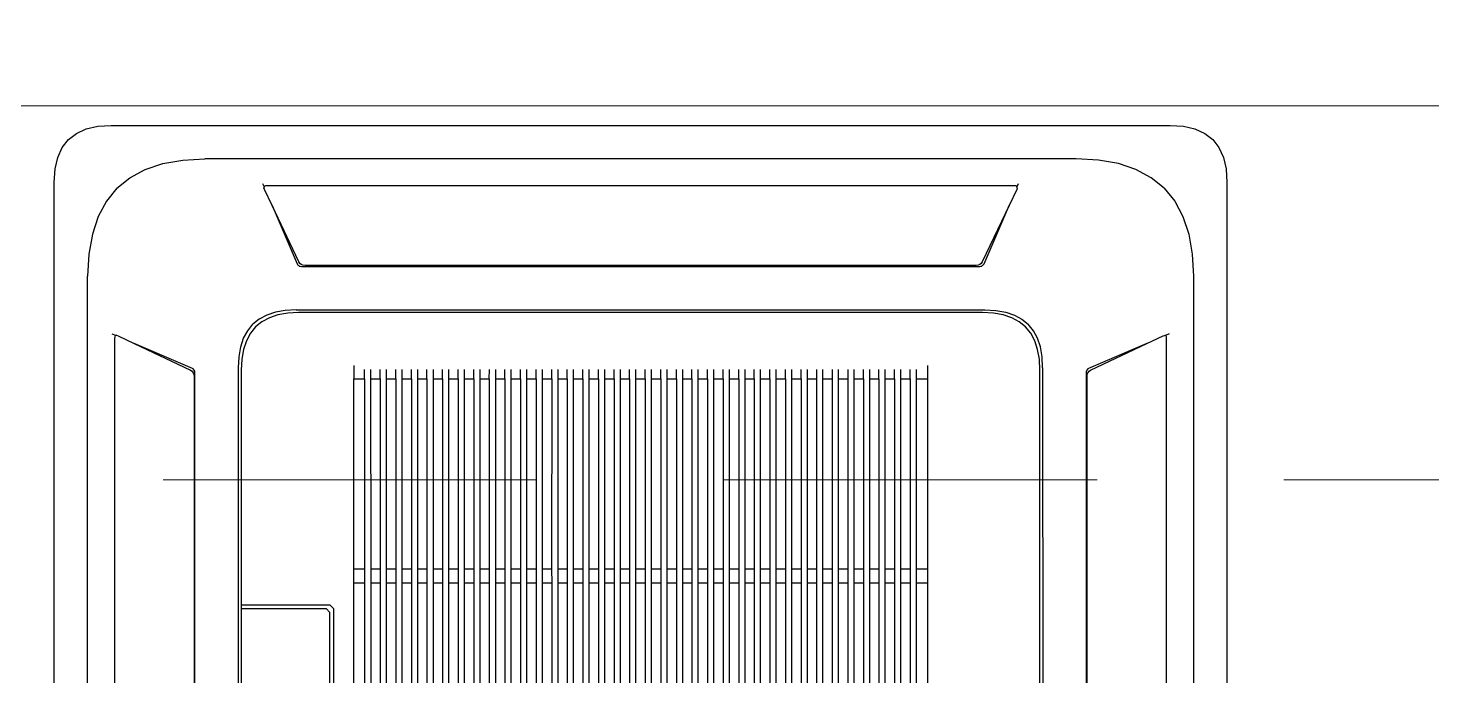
# Model space of a CAD drawing. Header units: millimetres. Extents: x 1464389 to 1998638, y -29162 to 256806.
# Drawn here: x 1718026 to 1718622, y 202197 to 202472 of the extents above; entities that cross this region are included whole.
import ezdxf

# ---------------------------------------------------------------- set-up
doc = ezdxf.new("R2010")
doc.units = ezdxf.units.MM
doc.header["$LTSCALE"] = 15
doc.layers.get('0').update_dxf_attribs({"lineweight": 5})
doc.layers.add('Hatch', color=252, linetype='Continuous', lineweight=15)
doc.layers.add('S-pchat-9', color=9, linetype='Continuous')

# ---------------------------------------------------------------- blocks, each defined once
blk = doc.blocks.new('cassette acplan')
at = {"layer": 'S-pchat-9', "ltscale": 0.25}
for p, q in [((-277.04, -1053.91), (-268.34, -1053.33)), ((-268.34, -1053.33), (422.96, -1053.91)), ((-300.27, -1067.81), (-296.2, -1062.6)), ((-296.2, -1062.6), (-290.97, -1058.54)), ((-290.97, -1058.54), (-284.59, -1055.64)), ((-284.59, -1055.64), (-277.04, -1053.91)), ((422.96, -1053.91), (431.66, -1054.49)), ((431.66, -1054.49), (439.2, -1056.24)), ((439.2, -1056.24), (445.58, -1059.15)), ((445.58, -1059.15), (450.8, -1063.21)), ((-303.17, -1074.2), (-300.27, -1067.81)), ((450.8, -1063.21), (454.86, -1068.44)), ((454.86, -1068.44), (457.75, -1074.83)), ((-304.92, -1081.74), (-303.17, -1074.2)), ((-246.11, -1082.12), (-234.63, -1078.3)), ((-234.63, -1078.3), (-221.61, -1076.01)), ((-221.61, -1076.01), (-207.07, -1075.26)), ((361.64, -1075.73), (-207.07, -1075.26)), ((376.19, -1076.51), (361.64, -1075.73)), ((389.2, -1078.82), (376.19, -1076.51)), ((400.68, -1082.65), (389.2, -1078.82)), ((457.75, -1074.83), (459.49, -1082.37)), ((-306.08, -1781.74), (-305.51, -1090.44)), ((-305.51, -1090.44), (-304.92, -1081.74)), ((-264.5, -1094.35), (-256.07, -1087.47)), ((-256.07, -1087.47), (-246.11, -1082.12)), ((410.63, -1088.02), (400.68, -1082.65)), ((419.05, -1094.92), (410.63, -1088.02)), ((459.49, -1082.37), (460.06, -1091.08)), ((-264.5, -1094.35), (-271.4, -1102.77)), ((-169.46, -1091.23), (-168.46, -1093.59)), ((-168.46, -1093.59), (-168.6, -1094.07)), ((-168.6, -1094.12), (-168.6, -1094.07)), ((-168.3, -1095.13), (-168.6, -1094.12)), ((-168.38, -1093.35), (-168.46, -1093.59)), ((-167.66, -1092.92), (-168.38, -1093.35)), ((-163.26, -1105.75), (-168.3, -1095.13)), ((-166.44, -1092.78), (-167.66, -1092.92)), ((320.99, -1093.18), (-166.44, -1092.78)), ((322.85, -1095.53), (317.79, -1106.14)), ((322.21, -1093.33), (320.99, -1093.18)), ((322.93, -1093.76), (322.21, -1093.33)), ((323.15, -1094.53), (322.85, -1095.53)), ((323, -1094), (322.93, -1093.76)), ((323, -1094), (324.02, -1091.64)), ((323.15, -1094.48), (323, -1094)), ((323.15, -1094.48), (323.15, -1094.53)), ((419.05, -1094.92), (425.93, -1103.34)), ((460.06, -1091.08), (459.49, -1782.37)), ((-271.4, -1102.77), (-276.76, -1112.71)), ((-163.26, -1105.75), (-146.99, -1143.78)), ((-145.83, -1142.42), (-163.26, -1105.75)), ((317.79, -1106.14), (300.3, -1142.79)), ((301.46, -1144.15), (317.79, -1106.14)), ((425.93, -1103.34), (431.28, -1113.3)), ((-276.76, -1112.71), (-280.6, -1124.19)), ((431.28, -1113.3), (435.1, -1124.79)), ((-280.6, -1124.19), (-282.91, -1137.21)), ((435.1, -1124.79), (437.38, -1137.8)), ((-282.91, -1137.21), (-283.69, -1151.75)), ((-146.99, -1143.78), (-146.73, -1144.23)), ((-146.87, -1144.1), (-146.73, -1144.23)), ((-146.73, -1144.23), (-145.97, -1144.9)), ((-145.97, -1144.9), (-145.16, -1145.25)), ((-145.17, -1143.43), (-145.83, -1142.42)), ((-145.52, -1145.2), (-145.16, -1145.25)), ((-144.27, -1144.15), (-145.17, -1143.43)), ((-145.16, -1145.25), (-144.15, -1145.37)), ((-143.14, -1144.58), (-144.27, -1144.15)), ((-144.15, -1145.37), (298.61, -1145.73)), ((-141.77, -1144.73), (-143.14, -1144.58)), ((296.24, -1145.09), (-141.77, -1144.73)), ((297.6, -1144.95), (296.24, -1145.09)), ((298.73, -1144.52), (297.6, -1144.95)), ((299.63, -1143.8), (298.73, -1144.52)), ((299.62, -1145.62), (300.44, -1145.27)), ((300.3, -1142.79), (299.63, -1143.8)), ((300.44, -1145.27), (301.19, -1144.6)), ((301.19, -1144.6), (301.46, -1144.15)), ((301.34, -1144.47), (301.19, -1144.6)), ((437.38, -1137.8), (438.14, -1152.35)), ((-284.16, -1720.46), (-283.69, -1151.75)), ((298.61, -1145.73), (299.62, -1145.62)), ((299.62, -1145.62), (299.98, -1145.57)), ((438.14, -1152.35), (437.67, -1721.06)), ((-171.7, -1179.75), (-175.85, -1183.15)), ((-169.99, -1181.51), (-174.12, -1184.88)), ((-166.79, -1177.12), (-171.7, -1179.75)), ((-165.12, -1178.89), (-169.99, -1181.51)), ((-161.13, -1175.24), (-166.79, -1177.12)), ((-159.5, -1177.02), (-165.12, -1178.89)), ((-154.71, -1174.11), (-161.13, -1175.24)), ((-153.13, -1175.9), (-159.5, -1177.02)), ((-147.55, -1173.74), (-154.71, -1174.11)), ((-146.01, -1175.54), (-153.13, -1175.9)), ((-147.55, -1173.74), (301.96, -1174.11)), ((300.42, -1175.91), (-146.01, -1175.54)), ((307.54, -1176.29), (300.42, -1175.91)), ((301.96, -1174.11), (309.13, -1174.49)), ((313.91, -1177.42), (307.54, -1176.29)), ((309.13, -1174.49), (315.54, -1175.63)), ((319.53, -1179.29), (313.91, -1177.42)), ((315.54, -1175.63), (321.2, -1177.52)), ((324.4, -1181.92), (319.53, -1179.29)), ((321.2, -1177.52), (326.1, -1180.17)), ((328.52, -1185.3), (324.4, -1181.92)), ((326.1, -1180.17), (330.25, -1183.57)), ((-265.42, -1190.39), (-267.77, -1189.38)), ((-266.09, -1191.18), (-266.23, -1192.41)), ((-265.66, -1190.46), (-266.09, -1191.18)), ((-265.42, -1190.39), (-265.66, -1190.46)), ((-264.94, -1190.25), (-265.42, -1190.39)), ((-264.94, -1190.25), (-264.89, -1190.25)), ((-264.89, -1190.25), (-263.88, -1190.55)), ((-263.88, -1190.55), (-253.28, -1195.61)), ((-181.89, -1192.2), (-179.25, -1187.29)), ((-177.49, -1189), (-180.12, -1193.87)), ((-179.25, -1187.29), (-175.85, -1183.15)), ((-174.12, -1184.88), (-177.49, -1189)), ((331.89, -1189.42), (328.52, -1185.3)), ((333.64, -1187.72), (330.25, -1183.57)), ((334.5, -1194.29), (331.89, -1189.42)), ((336.28, -1192.63), (333.64, -1187.72)), ((407.65, -1196.16), (418.27, -1191.11)), ((418.27, -1191.11), (419.28, -1190.82)), ((419.28, -1190.82), (419.33, -1190.82)), ((419.8, -1190.96), (419.33, -1190.82)), ((422.16, -1189.95), (419.8, -1190.96)), ((420.05, -1191.03), (419.8, -1190.96)), ((420.48, -1191.75), (420.05, -1191.03)), ((-266.23, -1192.41), (-266.64, -1679.83)), ((-215.26, -1211.94), (-253.28, -1195.61)), ((-253.28, -1195.61), (-216.62, -1213.1)), ((-184.92, -1204.27), (-183.78, -1197.85)), ((-183.78, -1197.85), (-181.89, -1192.2)), ((-182, -1199.49), (-183.13, -1205.86)), ((-180.12, -1193.87), (-182, -1199.49)), ((336.37, -1199.92), (334.5, -1194.29)), ((338.16, -1198.29), (336.28, -1192.63)), ((337.49, -1206.29), (336.37, -1199.92)), ((339.29, -1204.7), (338.16, -1198.29)), ((407.65, -1196.16), (369.62, -1212.42)), ((370.97, -1213.58), (407.65, -1196.16)), ((420.21, -1680.4), (420.62, -1192.98)), ((420.62, -1192.98), (420.48, -1191.75)), ((-185.3, -1211.43), (-184.92, -1204.27)), ((-183.13, -1205.86), (-183.51, -1212.97)), ((337.86, -1213.41), (337.49, -1206.29)), ((339.66, -1211.87), (339.29, -1204.7)), ((-216.62, -1213.1), (-215.62, -1213.76)), ((-215.62, -1213.76), (-214.9, -1214.66)), ((-214.82, -1212.2), (-215.26, -1211.94)), ((-214.94, -1212.06), (-214.82, -1212.2)), ((-214.9, -1214.66), (-214.47, -1215.79)), ((-214.14, -1212.96), (-214.82, -1212.2)), ((-214.32, -1217.16), (-214.69, -1655.17)), ((-214.47, -1215.79), (-214.32, -1217.16)), ((-213.8, -1213.77), (-214.14, -1212.96)), ((-214.05, -1657.55), (-213.68, -1214.78)), ((-213.8, -1213.77), (-213.84, -1213.42)), ((-213.68, -1214.78), (-213.8, -1213.77)), ((-185.68, -1660.94), (-185.3, -1211.43)), ((-183.51, -1212.97), (-183.64, -1366.11)), ((-110.05, -1210.14), (-110.05, -1218.83)), ((-102.93, -1218.84), (-102.93, -1212.64)), ((-98.79, -1218.84), (-98.79, -1212.64)), ((-92.76, -1218.85), (-92.75, -1212.65)), ((-88.62, -1218.85), (-88.61, -1212.65)), ((-82.59, -1218.86), (-82.58, -1212.65)), ((-78.44, -1218.86), (-78.44, -1212.66)), ((-72.41, -1218.87), (-72.41, -1212.66)), ((-68.27, -1218.87), (-68.27, -1212.67)), ((-62.24, -1218.87), (-62.23, -1212.67)), ((-58.1, -1218.88), (-58.09, -1212.67)), ((-52.07, -1218.88), (-52.06, -1212.68)), ((-47.92, -1218.89), (-47.92, -1212.68)), ((-41.89, -1218.89), (-41.89, -1212.69)), ((-37.75, -1218.89), (-37.75, -1212.69)), ((-31.72, -1218.9), (-31.72, -1212.7)), ((-27.58, -1218.9), (-27.57, -1212.7)), ((-21.55, -1218.91), (-21.54, -1212.7)), ((-17.4, -1218.91), (-17.4, -1212.71)), ((-11.37, -1218.92), (-11.37, -1212.71)), ((-7.23, -1218.92), (-7.23, -1212.72)), ((-1.2, -1218.92), (-1.2, -1212.72)), ((2.94, -1218.93), (2.95, -1212.72)), ((8.97, -1218.93), (8.98, -1212.73)), ((13.12, -1218.94), (13.12, -1212.73)), ((19.15, -1218.94), (19.15, -1212.74)), ((23.29, -1218.95), (23.29, -1212.74)), ((29.32, -1218.95), (29.32, -1212.75)), ((33.46, -1218.95), (33.47, -1212.75)), ((39.49, -1218.96), (39.5, -1212.76)), ((43.64, -1218.96), (43.64, -1212.76)), ((49.67, -1218.97), (49.67, -1212.76)), ((53.81, -1218.97), (53.81, -1212.77)), ((59.84, -1218.98), (59.84, -1212.77)), ((63.98, -1218.98), (63.99, -1212.78)), ((70.01, -1218.98), (70.02, -1212.78)), ((74.16, -1218.99), (74.16, -1212.78)), ((80.19, -1218.99), (80.19, -1212.79)), ((84.33, -1219), (84.33, -1212.79)), ((90.36, -1219), (90.36, -1212.8)), ((94.5, -1219), (94.51, -1212.8)), ((100.53, -1219.01), (100.54, -1212.81)), ((104.68, -1219.01), (104.68, -1212.81)), ((110.71, -1219.02), (110.71, -1212.81)), ((114.85, -1219.02), (114.85, -1212.82)), ((120.88, -1219.03), (120.88, -1212.82)), ((125.02, -1219.03), (125.03, -1212.83)), ((131.05, -1219.03), (131.06, -1212.83)), ((135.2, -1219.04), (135.2, -1212.83)), ((141.23, -1219.04), (141.23, -1212.84)), ((145.37, -1219.05), (145.37, -1212.84)), ((151.4, -1219.05), (151.4, -1212.85)), ((155.54, -1219.05), (155.55, -1212.85)), ((161.57, -1219.06), (161.58, -1212.86)), ((165.72, -1219.06), (165.72, -1212.86)), ((171.75, -1219.07), (171.75, -1212.86)), ((175.89, -1219.07), (175.89, -1212.87)), ((181.92, -1219.08), (181.92, -1212.87)), ((186.06, -1219.08), (186.07, -1212.88)), ((192.1, -1212.88), (192.09, -1219.09)), ((196.24, -1219.09), (196.24, -1212.89)), ((202.27, -1212.89), (202.27, -1219.09)), ((206.41, -1219.1), (206.41, -1212.89)), ((212.44, -1212.9), (212.44, -1219.1)), ((216.58, -1219.11), (216.59, -1212.9)), ((222.61, -1219.11), (222.62, -1212.91)), ((226.75, -1219.11), (226.76, -1212.91)), ((232.79, -1219.12), (232.79, -1212.92)), ((236.93, -1219.12), (236.93, -1212.92)), ((242.96, -1219.13), (242.96, -1212.92)), ((247.1, -1219.13), (247.11, -1212.93)), ((253.13, -1219.14), (253.14, -1212.93)), ((257.27, -1219.14), (257.28, -1212.94)), ((264.4, -1210.45), (264.4, -1219.15)), ((337.49, -1659.84), (337.86, -1213.41)), ((339.66, -1211.87), (339.29, -1661.38)), ((368.03, -1215.26), (367.66, -1658.03)), ((368.15, -1214.26), (368.03, -1215.26)), ((368.5, -1213.44), (368.15, -1214.26)), ((368.19, -1213.9), (368.15, -1214.26)), ((368.3, -1655.65), (368.67, -1217.64)), ((369.17, -1212.69), (368.5, -1213.44)), ((368.67, -1217.64), (368.81, -1216.28)), ((368.81, -1216.28), (369.24, -1215.15)), ((369.62, -1212.42), (369.17, -1212.69)), ((369.3, -1212.54), (369.17, -1212.69)), ((369.24, -1215.15), (369.96, -1214.25)), ((369.96, -1214.25), (370.97, -1213.58)), ((-110.16, -1342.98), (-110.05, -1218.83)), ((-110.05, -1218.83), (-102.93, -1218.84)), ((-102.93, -1218.84), (-103.04, -1342.99)), ((-98.89, -1342.99), (-98.79, -1218.84)), ((-98.79, -1218.84), (-92.76, -1218.85)), ((-92.76, -1218.85), (-92.86, -1343)), ((-88.72, -1343), (-88.62, -1218.85)), ((-88.62, -1218.85), (-82.59, -1218.86)), ((-82.59, -1218.86), (-82.69, -1343)), ((-78.55, -1343.01), (-78.44, -1218.86)), ((-78.44, -1218.86), (-72.41, -1218.87)), ((-72.41, -1218.87), (-72.52, -1343.01)), ((-68.37, -1343.02), (-68.27, -1218.87)), ((-68.27, -1218.87), (-62.24, -1218.87)), ((-62.24, -1218.87), (-62.34, -1343.02)), ((-58.2, -1343.02), (-58.1, -1218.88)), ((-58.1, -1218.88), (-52.07, -1218.88)), ((-52.07, -1218.88), (-52.17, -1343.03)), ((-48.03, -1343.03), (-47.92, -1218.89)), ((-47.92, -1218.89), (-41.89, -1218.89)), ((-41.89, -1218.89), (-42, -1343.04)), ((-37.85, -1343.04), (-37.75, -1218.89)), ((-37.75, -1218.89), (-31.72, -1218.9)), ((-31.72, -1218.9), (-31.82, -1343.05)), ((-27.68, -1343.05), (-27.58, -1218.9)), ((-27.58, -1218.9), (-21.55, -1218.91)), ((-21.55, -1218.91), (-21.65, -1343.05)), ((-17.51, -1343.06), (-17.4, -1218.91)), ((-17.4, -1218.91), (-11.37, -1218.92)), ((-11.37, -1218.92), (-11.48, -1343.06)), ((-7.33, -1343.07), (-7.23, -1218.92)), ((-7.23, -1218.92), (-1.2, -1218.92)), ((-1.2, -1218.92), (-1.3, -1343.07)), ((2.84, -1343.07), (2.94, -1218.93)), ((2.94, -1218.93), (8.97, -1218.93)), ((8.97, -1218.93), (8.87, -1343.08)), ((13.01, -1343.08), (13.12, -1218.94)), ((13.12, -1218.94), (19.15, -1218.94)), ((19.15, -1218.94), (19.04, -1343.09)), ((23.19, -1343.09), (23.29, -1218.95)), ((23.29, -1218.95), (29.32, -1218.95)), ((29.32, -1218.95), (29.22, -1343.1)), ((33.36, -1343.1), (33.46, -1218.95)), ((33.46, -1218.95), (39.49, -1218.96)), ((39.49, -1218.96), (39.39, -1343.1)), ((43.53, -1343.11), (43.64, -1218.96)), ((43.64, -1218.96), (49.67, -1218.97)), ((49.67, -1218.97), (49.56, -1343.11)), ((53.71, -1343.12), (53.81, -1218.97)), ((53.81, -1218.97), (59.84, -1218.98)), ((59.84, -1218.98), (59.74, -1343.12)), ((63.88, -1343.13), (63.98, -1218.98)), ((63.98, -1218.98), (70.01, -1218.98)), ((70.01, -1218.98), (69.91, -1343.13)), ((74.05, -1343.13), (74.16, -1218.99)), ((74.16, -1218.99), (80.19, -1218.99)), ((80.19, -1218.99), (80.08, -1343.14)), ((84.23, -1343.14), (84.33, -1219)), ((84.33, -1219), (90.36, -1219)), ((90.36, -1219), (90.26, -1343.15)), ((94.4, -1343.15), (94.5, -1219)), ((94.5, -1219), (100.53, -1219.01)), ((100.53, -1219.01), (100.43, -1343.16)), ((104.57, -1343.16), (104.68, -1219.01)), ((104.68, -1219.01), (110.71, -1219.02)), ((110.71, -1219.02), (110.6, -1343.16)), ((114.75, -1343.17), (114.85, -1219.02)), ((114.85, -1219.02), (120.88, -1219.03)), ((120.88, -1219.03), (120.78, -1343.17)), ((124.92, -1343.18), (125.02, -1219.03)), ((125.02, -1219.03), (131.05, -1219.03)), ((131.05, -1219.03), (130.95, -1343.18)), ((135.09, -1343.18), (135.2, -1219.04)), ((135.2, -1219.04), (141.23, -1219.04)), ((141.23, -1219.04), (141.12, -1343.19)), ((145.27, -1343.19), (145.37, -1219.05)), ((145.37, -1219.05), (151.4, -1219.05)), ((151.4, -1219.05), (151.3, -1343.2)), ((155.44, -1343.2), (155.54, -1219.05)), ((155.54, -1219.05), (161.57, -1219.06)), ((161.57, -1219.06), (161.47, -1343.21)), ((165.61, -1343.21), (165.72, -1219.06)), ((165.72, -1219.06), (171.75, -1219.07)), ((171.75, -1219.07), (171.64, -1343.21)), ((175.79, -1343.22), (175.89, -1219.07)), ((175.89, -1219.07), (181.92, -1219.08)), ((181.92, -1219.08), (181.82, -1343.22)), ((185.96, -1343.23), (186.06, -1219.08)), ((186.06, -1219.08), (192.09, -1219.09)), ((192.09, -1219.09), (191.99, -1343.23)), ((196.13, -1343.23), (196.24, -1219.09)), ((196.24, -1219.09), (202.27, -1219.09)), ((202.27, -1219.09), (202.16, -1343.24)), ((206.31, -1343.24), (206.41, -1219.1)), ((206.41, -1219.1), (212.44, -1219.1)), ((212.44, -1219.1), (212.34, -1343.25)), ((216.48, -1343.25), (216.58, -1219.11)), ((216.58, -1219.11), (222.61, -1219.11)), ((222.61, -1219.11), (222.51, -1343.26)), ((226.65, -1343.26), (226.75, -1219.11)), ((226.75, -1219.11), (232.79, -1219.12)), ((232.79, -1219.12), (232.68, -1343.27)), ((236.83, -1343.27), (236.93, -1219.12)), ((236.93, -1219.12), (242.96, -1219.13)), ((242.96, -1219.13), (242.86, -1343.27)), ((247, -1343.28), (247.1, -1219.13)), ((247.1, -1219.13), (253.13, -1219.14)), ((253.13, -1219.14), (253.03, -1343.28)), ((257.17, -1343.29), (257.27, -1219.14)), ((257.27, -1219.14), (264.4, -1219.15)), ((264.4, -1219.15), (264.29, -1343.29)), ((-103.04, -1342.99), (-110.16, -1342.98)), ((-110.16, -1351.85), (-110.16, -1342.98)), ((-103.04, -1342.99), (-103.04, -1351.86)), ((-98.9, -1351.86), (-98.89, -1342.99)), ((-92.86, -1343), (-98.89, -1342.99)), ((-92.86, -1343), (-92.87, -1351.86)), ((-88.73, -1351.87), (-88.72, -1343)), ((-82.69, -1343), (-88.72, -1343)), ((-82.69, -1343), (-82.7, -1351.87)), ((-72.52, -1343.01), (-78.55, -1343.01)), ((-78.55, -1351.88), (-78.55, -1343.01)), ((-72.52, -1343.01), (-72.52, -1351.88)), ((-68.38, -1351.88), (-68.37, -1343.02)), ((-62.34, -1343.02), (-68.37, -1343.02)), ((-62.34, -1343.02), (-62.35, -1351.89)), ((-58.21, -1351.89), (-58.2, -1343.02)), ((-52.17, -1343.03), (-58.2, -1343.02)), ((-52.17, -1343.03), (-52.18, -1351.9)), ((-42, -1343.04), (-48.03, -1343.03)), ((-48.03, -1351.9), (-48.03, -1343.03)), ((-42, -1343.04), (-42, -1351.91)), ((-37.86, -1351.91), (-37.85, -1343.04)), ((-31.82, -1343.05), (-37.85, -1343.04)), ((-31.82, -1343.05), (-31.83, -1351.91)), ((-27.69, -1351.92), (-27.68, -1343.05)), ((-21.65, -1343.05), (-27.68, -1343.05)), ((-21.65, -1343.05), (-21.66, -1351.92)), ((-11.48, -1343.06), (-17.51, -1343.06)), ((-17.51, -1351.93), (-17.51, -1343.06)), ((-11.48, -1343.06), (-11.48, -1351.93)), ((-7.34, -1351.93), (-7.33, -1343.07)), ((-1.3, -1343.07), (-7.33, -1343.07)), ((-1.3, -1343.07), (-1.31, -1351.94)), ((2.83, -1351.94), (2.84, -1343.07)), ((8.87, -1343.08), (2.84, -1343.07)), ((8.87, -1343.08), (8.86, -1351.95)), ((19.04, -1343.09), (13.01, -1343.08)), ((13.01, -1351.95), (13.01, -1343.08)), ((19.04, -1343.09), (19.04, -1351.96)), ((23.18, -1351.96), (23.19, -1343.09)), ((29.22, -1343.1), (23.19, -1343.09)), ((29.22, -1343.1), (29.21, -1351.96)), ((33.35, -1351.97), (33.36, -1343.1)), ((39.39, -1343.1), (33.36, -1343.1)), ((39.39, -1343.1), (39.38, -1351.97)), ((49.56, -1343.11), (43.53, -1343.11)), ((43.53, -1351.98), (43.53, -1343.11)), ((49.56, -1343.11), (49.56, -1351.98)), ((53.7, -1351.99), (53.71, -1343.12)), ((59.74, -1343.12), (53.71, -1343.12)), ((59.74, -1343.12), (59.73, -1351.99)), ((63.87, -1351.99), (63.88, -1343.13)), ((69.91, -1343.13), (63.88, -1343.13)), ((69.91, -1343.13), (69.9, -1352)), ((80.08, -1343.14), (74.05, -1343.13)), ((74.05, -1352), (74.05, -1343.13)), ((80.08, -1343.14), (80.08, -1352.01)), ((84.22, -1352.01), (84.23, -1343.14)), ((90.26, -1343.15), (84.23, -1343.14)), ((90.26, -1343.15), (90.25, -1352.02)), ((94.39, -1352.02), (94.4, -1343.15)), ((100.43, -1343.16), (94.4, -1343.15)), ((100.43, -1343.16), (100.42, -1352.02)), ((110.6, -1343.16), (104.57, -1343.16)), ((104.57, -1352.03), (104.57, -1343.16)), ((110.6, -1343.16), (110.6, -1352.03)), ((114.74, -1352.04), (114.75, -1343.17)), ((120.78, -1343.17), (114.75, -1343.17)), ((120.78, -1343.17), (120.77, -1352.04)), ((124.91, -1352.04), (124.92, -1343.18)), ((130.95, -1343.18), (124.92, -1343.18)), ((130.95, -1343.18), (130.94, -1352.05)), ((141.12, -1343.19), (135.09, -1343.18)), ((135.09, -1352.05), (135.09, -1343.18)), ((141.12, -1343.19), (141.12, -1352.06)), ((145.26, -1352.06), (145.27, -1343.19)), ((151.3, -1343.2), (145.27, -1343.19)), ((151.3, -1343.2), (151.29, -1352.07)), ((155.43, -1352.07), (155.44, -1343.2)), ((161.47, -1343.21), (155.44, -1343.2)), ((161.47, -1343.21), (161.46, -1352.07)), ((165.6, -1352.08), (165.61, -1343.21)), ((171.64, -1343.21), (165.61, -1343.21)), ((171.64, -1343.21), (171.64, -1352.08)), ((175.78, -1352.09), (175.79, -1343.22)), ((181.82, -1343.22), (175.79, -1343.22)), ((181.82, -1343.22), (181.81, -1352.09)), ((185.95, -1352.09), (185.96, -1343.23)), ((191.99, -1343.23), (185.96, -1343.23)), ((191.99, -1343.23), (191.98, -1352.1)), ((196.12, -1352.1), (196.13, -1343.23)), ((202.16, -1343.24), (196.13, -1343.23)), ((202.16, -1343.24), (202.16, -1352.11)), ((206.3, -1352.11), (206.31, -1343.24)), ((212.34, -1343.25), (206.31, -1343.24)), ((212.34, -1343.25), (212.33, -1352.12)), ((216.47, -1352.12), (216.48, -1343.25)), ((222.51, -1343.26), (216.48, -1343.25)), ((222.51, -1343.26), (222.5, -1352.13)), ((226.64, -1352.13), (226.65, -1343.26)), ((232.68, -1343.27), (226.65, -1343.26)), ((232.68, -1343.27), (232.67, -1352.13)), ((236.82, -1352.14), (236.83, -1343.27)), ((242.86, -1343.27), (236.83, -1343.27)), ((242.86, -1343.27), (242.85, -1352.14)), ((246.99, -1352.15), (247, -1343.28)), ((253.03, -1343.28), (247, -1343.28)), ((253.03, -1343.28), (253.02, -1352.15)), ((257.16, -1352.15), (257.17, -1343.29)), ((264.29, -1343.29), (257.17, -1343.29)), ((264.29, -1343.29), (264.29, -1352.16)), ((-110.3, -1520.65), (-110.16, -1351.85)), ((-110.16, -1351.85), (-103.04, -1351.86)), ((-103.04, -1351.86), (-103.18, -1520.66)), ((-99.04, -1520.66), (-98.9, -1351.86)), ((-98.9, -1351.86), (-92.87, -1351.86)), ((-92.87, -1351.86), (-93.01, -1520.67)), ((-88.87, -1520.67), (-88.73, -1351.87)), ((-88.73, -1351.87), (-82.7, -1351.87)), ((-82.7, -1351.87), (-82.84, -1520.67)), ((-78.69, -1520.68), (-78.55, -1351.88)), ((-78.55, -1351.88), (-72.52, -1351.88)), ((-72.52, -1351.88), (-72.66, -1520.68)), ((-68.52, -1520.69), (-68.38, -1351.88)), ((-68.38, -1351.88), (-62.35, -1351.89)), ((-62.35, -1351.89), (-62.49, -1520.69)), ((-58.35, -1520.7), (-58.21, -1351.89)), ((-58.21, -1351.89), (-52.18, -1351.9)), ((-52.18, -1351.9), (-52.32, -1520.7)), ((-48.17, -1520.7), (-48.03, -1351.9)), ((-48.03, -1351.9), (-42, -1351.91)), ((-42, -1351.91), (-42.14, -1520.71)), ((-38, -1520.71), (-37.86, -1351.91)), ((-37.86, -1351.91), (-31.83, -1351.91)), ((-31.83, -1351.91), (-31.97, -1520.72)), ((-27.83, -1520.72), (-27.69, -1351.92)), ((-27.69, -1351.92), (-21.66, -1351.92)), ((-21.66, -1351.92), (-21.8, -1520.73)), ((-17.65, -1520.73), (-17.51, -1351.93)), ((-17.51, -1351.93), (-11.48, -1351.93)), ((-11.48, -1351.93), (-11.62, -1520.73)), ((-7.48, -1520.74), (-7.34, -1351.93)), ((-7.34, -1351.93), (-1.31, -1351.94)), ((-1.31, -1351.94), (-1.45, -1520.74)), ((2.69, -1520.75), (2.83, -1351.94)), ((2.83, -1351.94), (8.86, -1351.95)), ((8.86, -1351.95), (8.72, -1520.75)), ((12.87, -1520.75), (13.01, -1351.95)), ((13.01, -1351.95), (19.04, -1351.96)), ((19.04, -1351.96), (18.9, -1520.76)), ((23.04, -1520.76), (23.18, -1351.96)), ((23.18, -1351.96), (29.21, -1351.96)), ((29.21, -1351.96), (29.07, -1520.77)), ((33.21, -1520.77), (33.35, -1351.97)), ((33.35, -1351.97), (39.38, -1351.97)), ((39.38, -1351.97), (39.24, -1520.78)), ((43.39, -1520.78), (43.53, -1351.98)), ((43.53, -1351.98), (49.56, -1351.98)), ((49.56, -1351.98), (49.42, -1520.78)), ((53.56, -1520.79), (53.7, -1351.99)), ((53.7, -1351.99), (59.73, -1351.99)), ((59.73, -1351.99), (59.59, -1520.79)), ((63.73, -1520.8), (63.87, -1351.99)), ((63.87, -1351.99), (69.9, -1352)), ((69.9, -1352), (69.76, -1520.8)), ((73.91, -1520.8), (74.05, -1352)), ((74.05, -1352), (80.08, -1352.01)), ((80.08, -1352.01), (79.94, -1520.81)), ((84.08, -1520.81), (84.22, -1352.01)), ((84.22, -1352.01), (90.25, -1352.02)), ((90.25, -1352.02), (90.11, -1520.82)), ((94.25, -1520.82), (94.39, -1352.02)), ((94.39, -1352.02), (100.42, -1352.02)), ((100.42, -1352.02), (100.28, -1520.83)), ((104.43, -1520.83), (104.57, -1352.03)), ((104.57, -1352.03), (110.6, -1352.03)), ((110.6, -1352.03), (110.46, -1520.84)), ((114.6, -1520.84), (114.74, -1352.04)), ((114.74, -1352.04), (120.77, -1352.04)), ((120.77, -1352.04), (120.63, -1520.84)), ((124.77, -1520.85), (124.91, -1352.04)), ((124.91, -1352.04), (130.94, -1352.05)), ((130.94, -1352.05), (130.8, -1520.85)), ((134.95, -1520.86), (135.09, -1352.05)), ((135.09, -1352.05), (141.12, -1352.06)), ((141.12, -1352.06), (140.98, -1520.86)), ((145.12, -1520.86), (145.26, -1352.06)), ((145.26, -1352.06), (151.29, -1352.07)), ((151.29, -1352.07), (151.15, -1520.87)), ((155.29, -1520.87), (155.43, -1352.07)), ((155.43, -1352.07), (161.46, -1352.07)), ((161.46, -1352.07), (161.32, -1520.88)), ((165.46, -1520.88), (165.6, -1352.08)), ((165.6, -1352.08), (171.64, -1352.08)), ((171.64, -1352.08), (171.5, -1520.89)), ((175.64, -1520.89), (175.78, -1352.09)), ((175.78, -1352.09), (181.81, -1352.09)), ((181.81, -1352.09), (181.67, -1520.89)), ((185.81, -1520.9), (185.95, -1352.09)), ((185.95, -1352.09), (191.98, -1352.1)), ((191.98, -1352.1), (191.84, -1520.9)), ((195.98, -1520.91), (196.12, -1352.1)), ((196.12, -1352.1), (202.16, -1352.11)), ((202.16, -1352.11), (202.02, -1520.91)), ((206.16, -1520.91), (206.3, -1352.11)), ((206.3, -1352.11), (212.33, -1352.12)), ((212.33, -1352.12), (212.19, -1520.92)), ((216.33, -1520.92), (216.47, -1352.12)), ((216.47, -1352.12), (222.5, -1352.13)), ((222.5, -1352.13), (222.36, -1520.93)), ((226.5, -1520.93), (226.64, -1352.13)), ((226.64, -1352.13), (232.67, -1352.13)), ((232.67, -1352.13), (232.53, -1520.94)), ((236.68, -1520.94), (236.82, -1352.14)), ((236.82, -1352.14), (242.85, -1352.14)), ((242.85, -1352.14), (242.71, -1520.94)), ((246.85, -1520.95), (246.99, -1352.15)), ((246.99, -1352.15), (253.02, -1352.15)), ((253.02, -1352.15), (252.88, -1520.95)), ((257.02, -1520.96), (257.16, -1352.15)), ((257.16, -1352.15), (264.29, -1352.16)), ((264.29, -1352.16), (264.15, -1520.96)), ((-183.64, -1368.55), (-183.75, -1503.83)), ((-183.64, -1366.11), (-183.64, -1368.55)), ((-183.64, -1366.11), (-125.77, -1366.16)), ((-183.64, -1368.55), (-128.21, -1368.59)), ((-125.78, -1371.03), (-128.21, -1368.59)), ((-125.88, -1501.45), (-125.78, -1371.03)), ((-125.77, -1366.16), (-123.34, -1368.6)), ((-123.34, -1368.6), (-123.45, -1503.88))]:
    blk.add_line(p, q, dxfattribs=at)

msp = doc.modelspace()

# ---------------------------------------------------------------- hatches: boundary and pattern name
at = {"layer": 'Hatch'}
h = msp.add_hatch(dxfattribs=at)
h.set_pattern_fill('BRASS', color=256, scale=50)
h.set_pattern_definition([(0, (882263.97, 177990.95), (0, 317.5), []), (0, (882263.97, 178149.7), (0, 317.5), [158.75, -79.375])])
edge = h.paths.add_edge_path()
edge.add_spline(control_points=[(1716859.52, 201929.46), (1716876.48, 201930.52), (1716893.36, 201931.07), (1716925.3, 201930.76), (1716940.35, 201930.05), (1716970.52, 201927.19), (1716985.64, 201925.03), (1717013.21, 201919.44), (1717025.66, 201916.29), (1717042.69, 201910.96), (1717047.33, 201909.41), (1717054.37, 201906.87), (1717056.78, 201905.98), (1717061.32, 201904.23), (1717063.45, 201903.38), (1717067.68, 201901.65), (1717069.78, 201900.77), (1717076.04, 201898.06), (1717080.15, 201896.19), (1717092.33, 201890.36), (1717100.23, 201886.22), (1717119.56, 201875.27), (1717130.73, 201868.2), (1717152.26, 201853.39), (1717162.62, 201845.64), (1717182.72, 201829.73), (1717192.45, 201821.55), (1717211.4, 201804.98), (1717220.63, 201796.58), (1717238.72, 201779.74), (1717247.57, 201771.31), (1717264.99, 201754.58), (1717273.56, 201746.29), (1717290.5, 201730.03), (1717298.86, 201722.06), (1717315.44, 201706.62), (1717323.65, 201699.14), (1717339.95, 201684.86), (1717348.03, 201678.06), (1717364.1, 201665.26), (1717372.08, 201659.27), (1717387.93, 201648.23), (1717395.81, 201643.18), (1717405.59, 201637.51), (1717407.53, 201636.41), (1717411.46, 201634.26), (1717413.43, 201633.21), (1717419.38, 201630.12), (1717423.4, 201628.15), (1717435.6, 201622.53), (1717443.93, 201619.14), (1717465.26, 201611.55), (1717478.51, 201607.78), (1717505.85, 201601.81), (1717519.95, 201599.61), (1717548.88, 201596.73), (1717563.71, 201596.06), (1717593.99, 201596.22), (1717609.43, 201597.06), (1717640.73, 201600.2), (1717656.6, 201602.5), (1717696.11, 201609.9), (1717719.89, 201615.82), (1717767.4, 201630.4), (1717791.14, 201639.06), (1717818.6, 201650.64), (1717822.63, 201652.38), (1717830.2, 201655.72), (1717833.73, 201657.31), (1717845.85, 201662.87), (1717854.45, 201667), (1717880.21, 201679.77), (1717897.41, 201688.87), (1717932.02, 201707.75), (1717949.41, 201717.53), (1717984.45, 201737.21), (1718002.1, 201747.1), (1718037.8, 201766.4), (1718055.86, 201775.82), (1718088.64, 201791.61), (1718103.25, 201798.2), (1718133.02, 201810.34), (1718148.17, 201815.89), (1718176.03, 201824.52), (1718188.61, 201827.88), (1718214.25, 201833.4), (1718227.31, 201835.55), (1718253.9, 201838.34), (1718267.43, 201838.99), (1718285.66, 201838.64), (1718290.21, 201838.46), (1718298.78, 201837.92), (1718302.81, 201837.59), (1718310.36, 201836.81), (1718313.89, 201836.39), (1718320.89, 201835.42), (1718324.37, 201834.88), (1718334.74, 201833.09), (1718341.56, 201831.68), (1718359.93, 201827.33), (1718371.3, 201824.03), (1718393.54, 201816.6), (1718404.41, 201812.48), (1718425.72, 201803.65), (1718436.17, 201798.94), (1718456.71, 201789.13), (1718466.79, 201784.04), (1718486.67, 201773.63), (1718496.45, 201768.32), (1718519.28, 201755.69), (1718532.21, 201748.35), (1718557.58, 201733.98), (1718570.02, 201726.95), (1718594.38, 201713.57), (1718606.3, 201707.24), (1718629.52, 201695.62), (1718640.82, 201690.34), (1718654.59, 201684.54), (1718657.43, 201683.38), (1718662.19, 201681.5), (1718664.13, 201680.75), (1718667.51, 201679.48), (1718668.95, 201678.95), (1718671.83, 201677.91), (1718673.27, 201677.4), (1718677.59, 201675.91), (1718680.47, 201674.96), (1718689.09, 201672.23), (1718694.83, 201670.58), (1718712.06, 201666.11), (1718723.54, 201663.78), (1718746.63, 201660.3), (1718758.23, 201659.14), (1718781.67, 201657.94), (1718793.5, 201657.89), (1718817.47, 201658.83), (1718829.6, 201659.83), (1718854.19, 201662.82), (1718866.66, 201664.81), (1718891.95, 201669.72), (1718904.77, 201672.64), (1718938.03, 201681.22), (1718958.72, 201687.51), (1719000.92, 201701.84), (1719022.42, 201709.88), (1719066.19, 201727.36), (1719088.45, 201736.79), (1719133.73, 201756.61), (1719156.75, 201767), (1719203.52, 201788.3), (1719227.28, 201799.21), (1719275.58, 201821.09), (1719300.12, 201832.07), (1719358.73, 201857.37), (1719393.13, 201871.54), (1719442.45, 201890.05), (1719456.67, 201895.18), (1719485.72, 201905.17), (1719500.55, 201910.03), (1719530.45, 201919.23), (1719545.5, 201923.58), (1719587.18, 201934.76), (1719613.96, 201940.98), (1719667.72, 201951.12), (1719694.7, 201955.04), (1719743.67, 201959.57), (1719765.68, 201960.65), (1719809.49, 201960.52), (1719831.29, 201959.32), (1719870.18, 201954.72), (1719887.33, 201951.81), (1719921.22, 201944.02), (1719937.96, 201939.14), (1719970.83, 201927.16), (1719986.95, 201920.06), (1720009.28, 201908.22), (1720015.88, 201904.45), (1720025.03, 201898.85), (1720027.66, 201897.18), (1720035.91, 201891.82), (1720041.43, 201888.01), (1720053.17, 201879.47), (1720059.33, 201874.68), (1720065.33, 201869.75)], knot_values=[147.597437, 147.597437, 147.597437, 147.597437, 192.270458, 192.270458, 231.752657, 231.752657, 271.234857, 271.234857, 303.831466, 303.831466, 316.106319, 316.106319, 322.502918, 322.502918, 328.19126, 328.19126, 333.879601, 333.879601, 345.256284, 345.256284, 368.009649, 368.009649, 402.414564, 402.414564, 436.819479, 436.819479, 471.224394, 471.224394, 505.62931, 505.62931, 540.034225, 540.034225, 574.43914, 574.43914, 608.844055, 608.844055, 643.24897, 643.24897, 677.653885, 677.653885, 712.0588, 712.0588, 746.463715, 746.463715, 755.054118, 755.054118, 763.644521, 763.644521, 780.825326, 780.825326, 815.186937, 815.186937, 866.847993, 866.847993, 918.509048, 918.509048, 970.170103, 970.170103, 1021.831158, 1021.831158, 1073.492213, 1073.492213, 1149.403222, 1149.403222, 1225.31423, 1225.31423, 1238.414877, 1238.414877, 1249.950536, 1249.950536, 1277.942035, 1277.942035, 1333.523957, 1333.523957, 1389.105879, 1389.105879, 1444.6878, 1444.6878, 1500.269722, 1500.269722, 1543.856857, 1543.856857, 1587.443992, 1587.443992, 1622.206072, 1622.206072, 1656.968152, 1656.968152, 1691.730233, 1691.730233, 1703.228078, 1703.228078, 1713.335666, 1713.335666, 1722.158942, 1722.158942, 1730.982218, 1730.982218, 1748.62877, 1748.62877, 1779.18988, 1779.18988, 1809.75099, 1809.75099, 1840.3121, 1840.3121, 1870.87321, 1870.87321, 1901.43432, 1901.43432, 1943.194382, 1943.194382, 1984.954444, 1984.954444, 2026.714506, 2026.714506, 2068.474567, 2068.474567, 2079.434909, 2079.434909, 2087.076426, 2087.076426, 2092.809745, 2092.809745, 2098.543064, 2098.543064, 2110.009702, 2110.009702, 2132.942978, 2132.942978, 2178.809529, 2178.809529, 2224.676081, 2224.676081, 2270.542633, 2270.542633, 2316.409185, 2316.409185, 2362.275737, 2362.275737, 2408.142288, 2408.142288, 2479.697116, 2479.697116, 2551.251944, 2551.251944, 2622.806772, 2622.806772, 2694.3616, 2694.3616, 2765.916428, 2765.916428, 2837.471256, 2837.471256, 2934.002442, 2934.002442, 2972.604241, 2972.604241, 3012.099233, 3012.099233, 3051.594225, 3051.594225, 3120.84801, 3120.84801, 3190.101795, 3190.101795, 3246.739532, 3246.739532, 3303.37727, 3303.37727, 3348.664832, 3348.664832, 3393.952394, 3393.952394, 3439.239956, 3439.239956, 3458.585115, 3458.585115, 3466.454854, 3466.454854, 3483.569796, 3483.569796, 3503.697823, 3503.697823, 3503.697823, 3503.697823], degree=3, periodic=0)
edge.add_line((1720065.33, 201869.75), (1720065.33, 202824.04))
edge.add_spline(control_points=[(1720065.33, 202824.04), (1720035.49, 202796.68), (1720006.9, 202771.42), (1719953.32, 202725.91), (1719928.2, 202705.47), (1719879.65, 202667.68), (1719856.21, 202650.33), (1719810.73, 202618.42), (1719788.69, 202603.85), (1719745.75, 202577.2), (1719724.84, 202565.11), (1719683.96, 202543.11), (1719663.98, 202533.21), (1719624.76, 202515.3), (1719605.52, 202507.29), (1719567.64, 202492.86), (1719549, 202486.44), (1719521.4, 202477.75), (1719512.26, 202475.02), (1719494.08, 202469.81), (1719485.04, 202467.34), (1719464.35, 202461.92), (1719452.67, 202459.03), (1719427.08, 202453.08), (1719413.17, 202450.08), (1719340.8, 202435.7), (1719282.5, 202428.26), (1719167.43, 202421.38), (1719110.67, 202421.92), (1719024.42, 202428.74), (1718993.99, 202432.36), (1718949.13, 202439.55), (1718934.31, 202442.24), (1718912.3, 202446.71), (1718904.99, 202448.27), (1718890.47, 202451.53), (1718883.24, 202453.24), (1718870.6, 202456.36), (1718865.17, 202457.75), (1718849.8, 202461.8), (1718839.94, 202464.56), (1718804.2, 202475.01), (1718779, 202483.31), (1718729.84, 202500.61), (1718705.87, 202509.59), (1718658.8, 202527.58), (1718635.7, 202536.58), (1718590, 202554), (1718567.4, 202562.4), (1718532.25, 202574.64), (1718519.64, 202578.86), (1718500.71, 202584.86), (1718494.4, 202586.8), (1718481.76, 202590.57), (1718475.44, 202592.39), (1718460.58, 202596.51), (1718452.01, 202598.76), (1718434.83, 202603.02), (1718426.22, 202605.02), (1718393.94, 202612.06), (1718370.07, 202616.29), (1718322.16, 202622.63), (1718298.14, 202624.74), (1718250.29, 202626.57), (1718226.46, 202626.29), (1718179.32, 202623.11), (1718156, 202620.21), (1718121.66, 202613.75), (1718110.34, 202611.25), (1718095.14, 202607.36), (1718091.16, 202606.29), (1718085.21, 202604.62), (1718083.22, 202604.05), (1718077.05, 202602.24), (1718072.84, 202600.95), (1718063.49, 202597.98), (1718058.32, 202596.27), (1718040.74, 202590.24), (1718028.15, 202585.59), (1718002.61, 202575.76), (1717989.65, 202570.59), (1717963.35, 202560.06), (1717950.01, 202554.7), (1717922.89, 202544.17), (1717909.11, 202539), (1717885.5, 202530.79), (1717875.83, 202527.61), (1717856.18, 202521.64), (1717846.21, 202518.87), (1717825.94, 202513.89), (1717815.63, 202511.69), (1717794.66, 202508.06), (1717783.99, 202506.62), (1717762.29, 202504.73), (1717751.25, 202504.27), (1717734.53, 202504.49), (1717728.97, 202504.71), (1717720.57, 202505.28), (1717717.77, 202505.51), (1717712.14, 202506.06), (1717709.32, 202506.37), (1717701.29, 202507.39), (1717696.11, 202508.18), (1717686.04, 202510.01), (1717681.16, 202511.03), (1717662.89, 202515.29), (1717649.72, 202519.33), (1717620.17, 202530.45), (1717603.98, 202538.07), (1717572.65, 202555.7), (1717557.51, 202565.7), (1717528.3, 202587.79), (1717514.24, 202599.89), (1717496.1, 202617.84)], knot_values=[0, 0, 0, 0, 46.939752, 46.939752, 91.490233, 91.490233, 136.040715, 136.040715, 180.591196, 180.591196, 225.141678, 225.141678, 269.692159, 269.692159, 314.242641, 314.242641, 358.793122, 358.793122, 381.068363, 381.068363, 403.343604, 403.343604, 432.218373, 432.218373, 466.618398, 466.618398, 611.236654, 611.236654, 755.854909, 755.854909, 836.423268, 836.423268, 876.707447, 876.707447, 896.849537, 896.849537, 916.991627, 916.991627, 932.297376, 932.297376, 960.646868, 960.646868, 1036.180732, 1036.180732, 1111.714596, 1111.714596, 1187.24846, 1187.24846, 1262.782324, 1262.782324, 1305.120368, 1305.120368, 1326.28939, 1326.28939, 1347.458413, 1347.458413, 1375.87784, 1375.87784, 1404.164852, 1404.164852, 1481.464692, 1481.464692, 1558.764532, 1558.764532, 1636.064372, 1636.064372, 1713.364212, 1713.364212, 1751.816218, 1751.816218, 1765.518368, 1765.518368, 1772.369443, 1772.369443, 1786.721234, 1786.721234, 1804.111973, 1804.111973, 1845.539564, 1845.539564, 1886.967155, 1886.967155, 1928.394746, 1928.394746, 1969.822336, 1969.822336, 1997.996344, 1997.996344, 2026.170351, 2026.170351, 2054.344359, 2054.344359, 2082.518366, 2082.518366, 2110.692373, 2110.692373, 2124.610709, 2124.610709, 2131.569877, 2131.569877, 2138.529045, 2138.529045, 2151.369775, 2151.369775, 2163.621081, 2163.621081, 2197.420438, 2197.420438, 2241.101853, 2241.101853, 2284.783267, 2284.783267, 2328.464681, 2328.464681, 2328.464681, 2328.464681], degree=3, periodic=0)
edge.add_arc((1717904.86, 202971.11), 540.26, 195.54501, 220.83534, ccw=False)
edge.add_spline(control_points=[(1717384.36, 202826.32), (1717382.71, 202861.5), (1717383.31, 202869.2), (1717384.62, 202890.41), (1717384.96, 202903.17), (1717384.79, 202926.72), (1717384.28, 202937.51), (1717382.57, 202957.25), (1717381.38, 202966.19), (1717378.48, 202982.41), (1717376.78, 202989.69), (1717373.05, 203002.8), (1717371.02, 203008.62), (1717366.74, 203019.11), (1717364.49, 203023.77), (1717361.03, 203030.06), (1717359.88, 203032.03), (1717358.7, 203033.91)], knot_values=[6927.263602, 6927.263602, 6927.263602, 6927.263602, 6934.467007, 6934.467007, 6947.90922, 6947.90922, 6961.351433, 6961.351433, 6974.793646, 6974.793646, 6988.235859, 6988.235859, 7001.678072, 7001.678072, 7015.120284, 7015.120284, 7021.69195, 7021.69195, 7021.69195, 7021.69195], degree=3, periodic=0)
edge.add_line((1717358.7, 203033.91), (1716859.28, 203033.91))
edge.add_line((1716859.28, 203033.91), (1716859.52, 201929.46))

# ---------------------------------------------------------------- linework, layer by layer
at = {"color": 32, "true_color": 0xcd6928}
msp.add_open_spline([(1717496.1, 202617.84), (1717514.24, 202599.89), (1717528.3, 202587.79), (1717557.51, 202565.7), (1717572.65, 202555.7), (1717603.98, 202538.07), (1717620.17, 202530.45), (1717649.72, 202519.33), (1717662.89, 202515.29), (1717681.16, 202511.03), (1717686.04, 202510.01), (1717696.11, 202508.18), (1717701.29, 202507.39), (1717709.32, 202506.37), (1717712.14, 202506.06), (1717717.77, 202505.51), (1717720.57, 202505.28), (1717728.97, 202504.71), (1717734.53, 202504.49), (1717751.25, 202504.27), (1717762.29, 202504.73), (1717783.99, 202506.62), (1717794.66, 202508.06), (1717815.63, 202511.69), (1717825.94, 202513.89), (1717846.21, 202518.87), (1717856.18, 202521.64), (1717875.83, 202527.61), (1717885.5, 202530.79), (1717909.11, 202539), (1717922.89, 202544.17), (1717950.01, 202554.7), (1717963.35, 202560.06), (1717989.65, 202570.59), (1718002.61, 202575.76), (1718028.15, 202585.59), (1718040.74, 202590.24), (1718058.32, 202596.27), (1718063.49, 202597.98), (1718072.84, 202600.95), (1718077.05, 202602.24), (1718083.22, 202604.05), (1718085.21, 202604.62), (1718091.16, 202606.29), (1718095.14, 202607.36), (1718110.34, 202611.25), (1718121.66, 202613.75), (1718156, 202620.21), (1718179.32, 202623.11), (1718226.46, 202626.29), (1718250.29, 202626.57), (1718298.14, 202624.74), (1718322.16, 202622.63), (1718370.07, 202616.29), (1718393.94, 202612.06), (1718426.22, 202605.02), (1718434.83, 202603.02), (1718452.01, 202598.76), (1718460.58, 202596.51), (1718475.44, 202592.39), (1718481.76, 202590.57), (1718494.4, 202586.8), (1718500.71, 202584.86), (1718519.64, 202578.86), (1718532.25, 202574.64), (1718567.4, 202562.4), (1718590, 202554), (1718635.7, 202536.58), (1718658.8, 202527.58), (1718705.87, 202509.59), (1718729.84, 202500.61), (1718779, 202483.31), (1718804.2, 202475.01), (1718839.94, 202464.56), (1718849.8, 202461.8), (1718865.17, 202457.75), (1718870.6, 202456.36), (1718883.24, 202453.24), (1718890.47, 202451.53), (1718904.99, 202448.27), (1718912.3, 202446.71), (1718934.31, 202442.24), (1718949.13, 202439.55), (1718993.99, 202432.36), (1719024.42, 202428.74), (1719110.67, 202421.92), (1719167.43, 202421.38), (1719282.5, 202428.26), (1719340.8, 202435.7), (1719413.17, 202450.08), (1719427.08, 202453.08), (1719452.67, 202459.03), (1719464.35, 202461.92), (1719485.04, 202467.34), (1719494.08, 202469.81), (1719512.26, 202475.02), (1719521.4, 202477.75), (1719549, 202486.44), (1719567.64, 202492.86), (1719605.52, 202507.29), (1719624.76, 202515.3), (1719663.98, 202533.21), (1719683.96, 202543.11), (1719724.84, 202565.11), (1719745.75, 202577.2), (1719788.69, 202603.85), (1719810.73, 202618.42), (1719856.21, 202650.33), (1719879.65, 202667.68), (1719928.2, 202705.47), (1719953.32, 202725.91), (1720034.25, 202794.65), (1720093.42, 202848.79), (1720180.73, 202934.03), (1720180.73, 202934.03), (1720174.33, 203033.91)], degree=3, knots=[0, 0, 0, 0, 43.681414, 43.681414, 87.362828, 87.362828, 131.044242, 131.044242, 164.843599, 164.843599, 177.094906, 177.094906, 189.935636, 189.935636, 196.894804, 196.894804, 203.853972, 203.853972, 217.772307, 217.772307, 245.946315, 245.946315, 274.120322, 274.120322, 302.29433, 302.29433, 330.468337, 330.468337, 358.642344, 358.642344, 400.069935, 400.069935, 441.497526, 441.497526, 482.925117, 482.925117, 524.352708, 524.352708, 541.743447, 541.743447, 556.095238, 556.095238, 562.946313, 562.946313, 576.648462, 576.648462, 615.100469, 615.100469, 692.400309, 692.400309, 769.700149, 769.700149, 846.999989, 846.999989, 924.299829, 924.299829, 952.58684, 952.58684, 981.006268, 981.006268, 1002.17529, 1002.17529, 1023.344313, 1023.344313, 1065.682357, 1065.682357, 1141.216221, 1141.216221, 1216.750085, 1216.750085, 1292.283949, 1292.283949, 1367.817813, 1367.817813, 1396.167305, 1396.167305, 1411.473054, 1411.473054, 1431.615144, 1431.615144, 1451.757234, 1451.757234, 1492.041413, 1492.041413, 1572.609772, 1572.609772, 1717.228027, 1717.228027, 1861.846283, 1861.846283, 1896.246308, 1896.246308, 1925.121077, 1925.121077, 1947.396318, 1947.396318, 1969.671558, 1969.671558, 2014.22204, 2014.22204, 2058.772521, 2058.772521, 2103.323003, 2103.323003, 2147.873485, 2147.873485, 2192.423966, 2192.423966, 2236.974448, 2236.974448, 2281.524929, 2281.524929, 2375.147817, 2375.147817, 2407.547523, 2407.547523, 2407.547523, 2407.547523], dxfattribs=at)

# ---------------------------------------------------------------- block references
at = {"xscale": 0.6509515656566992, "yscale": 0.6509515656566992, "zscale": 0.6509515656566992, "rotation": 0.047496567094561}
msp.add_blockref('cassette acplan', (1718234.93, 203116.15), dxfattribs=at)

doc.saveas('drawing.dxf')
